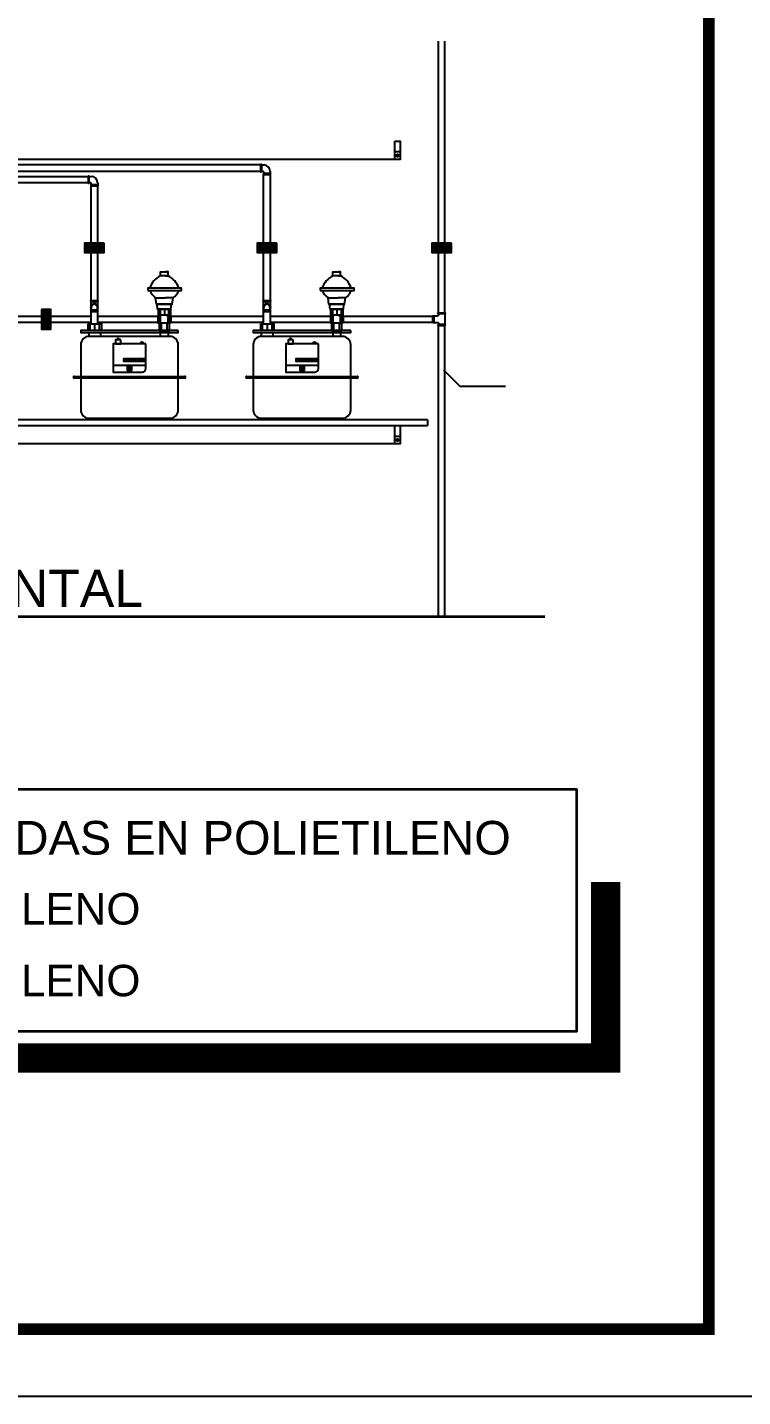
# Model space of a CAD drawing. Header units: feet. Extents: x 1019 to 2236, y -546 to 122.
# Drawn here: x 1124.14 to 1130.26, y -545.98 to -534.25 of the extents above; entities that cross this region are included whole.
import ezdxf

# ---------------------------------------------------------------- set-up
doc = ezdxf.new("R2010")
doc.units = ezdxf.units.FT
doc.header["$LTSCALE"] = 0.05
doc.header["$MEASUREMENT"] = 0
doc.linetypes.add('ACAD_ISO14W100', pattern=[25.5, 12, -3, 0.5, -3, 0.5, -3, 0.5, -3])
doc.linetypes.add('HIDDEN', pattern=[9.525, 6.35, -3.175])
for name, color, linetype, lineweight in [('AGUA POTABLE', 5, 'HIDDEN', 35), ('GAS', 6, 'ACAD_ISO14W100', 35), ('None', 7, 'Continuous', 5)]:
    doc.layers.add(name, color=color, linetype=linetype, lineweight=lineweight)
for name, color, linetype in [('GLP', 30, 'Continuous'), ('MARCO', 1, 'Continuous'), ('MUED', 8, 'Continuous'), ('TEXTM', 2, 'Continuous'), ('TEXXT', 2, 'Continuous')]:
    doc.layers.add(name, color=color, linetype=linetype)
doc.styles.add('arial', font='arial.ttf', dxfattribs={"height": 0.16})
doc.styles.add('DAMIAN', font='arial.ttf', dxfattribs={"height": 0.12})
doc.styles.add('R120', font='arial.ttf', dxfattribs={"height": 0.24})

# ---------------------------------------------------------------- blocks, each defined once
blk = doc.blocks.new('gdfhgfhhf')
h = blk.add_hatch(color=256)
h.paths.add_polyline_path([(1460.93, -416.98), (1460.89, -417.13), (1460.98, -417.24), (1461.13, -417.24), (1461.23, -417.13), (1461.19, -416.98), (1461.06, -416.92)])
h.paths.add_polyline_path([(1461.13, -417.08, -1), (1460.98, -417.08, -1)], flags=0)
h.paths.add_polyline_path([(1460.98, -417.08, 1), (1461.13, -417.08, 1)], flags=16)
h = blk.add_hatch(color=256)
h.paths.add_polyline_path([(1463.35, -416.98), (1463.22, -416.92), (1463.08, -416.98), (1463.05, -417.13), (1463.14, -417.24), (1463.29, -417.24), (1463.39, -417.13)])
h.paths.add_polyline_path([(1463.29, -417.08, -1), (1463.14, -417.08, -1)], flags=0)
h.paths.add_polyline_path([(1463.14, -417.08, 1), (1463.29, -417.08, 1)], flags=16)
at = {"layer": 'MUED'}
h = blk.add_hatch(color=254, dxfattribs=at)
h.paths.add_polyline_path([(1461.54, -416.37), (1460.64, -416.37), (1460.64, -417.79), (1461.54, -417.79)])
h.paths.add_polyline_path([(1461.19, -416.98), (1461.23, -417.13), (1461.13, -417.24), (1460.98, -417.24), (1460.89, -417.13), (1460.93, -416.98), (1461.06, -416.92)], flags=16)
h.paths.add_polyline_path([(1461.13, -417.08, -1), (1460.98, -417.08, -1)], flags=0)
blk.add_hatch(color=256, dxfattribs=at).paths.add_polyline_path([(1461.54, -417.79), (1462.73, -417.79), (1462.73, -416.37), (1461.54, -416.37)])
h = blk.add_hatch(color=254, dxfattribs=at)
h.paths.add_polyline_path([(1462.74, -416.37), (1463.63, -416.37), (1463.63, -417.79), (1462.74, -417.79)])
h.paths.add_polyline_path([(1463.08, -416.98), (1463.05, -417.13), (1463.14, -417.24), (1463.29, -417.24), (1463.39, -417.13), (1463.35, -416.98), (1463.22, -416.92)], flags=16)
h.paths.add_polyline_path([(1463.14, -417.08, 1), (1463.29, -417.08, 1)], flags=0)
at = {"layer": 'GLP', "color": 7}
for points in [[(1460.64, -416.37), (1463.63, -416.37), (1463.63, -417.79), (1460.64, -417.79)], [(1461.06, -416.92), (1461.19, -416.98), (1461.23, -417.13), (1461.13, -417.24), (1460.98, -417.24), (1460.89, -417.13), (1460.93, -416.98)], [(1461.54, -416.37), (1462.73, -416.37), (1462.73, -417.79), (1461.54, -417.79)], [(1463.22, -416.92), (1463.08, -416.98), (1463.05, -417.13), (1463.14, -417.24), (1463.29, -417.24), (1463.39, -417.13), (1463.35, -416.98)]]:
    blk.add_lwpolyline(points, close=True, dxfattribs=at)
for centre in [(1461.06, -417.08), (1463.22, -417.08)]:
    blk.add_circle(centre, 0.0748, dxfattribs=at)

msp = doc.modelspace()

# ---------------------------------------------------------------- hatches: boundary and pattern name
h = msp.add_hatch(color=256)
h.paths.add_polyline_path([(1124.643, -536.135), (1124.651, -536.131), (1124.658, -536.135), (1124.66, -536.143), (1124.655, -536.15), (1124.647, -536.15), (1124.641, -536.143)])
h.paths.add_polyline_path([(1124.647, -536.14, 1), (1124.655, -536.14, 1)], flags=0)
h.paths.add_polyline_path([(1124.655, -536.14, -1), (1124.647, -536.14, -1)], flags=16)
h = msp.add_hatch(color=256)
h.paths.add_polyline_path([(1124.78, -536.135), (1124.782, -536.143), (1124.776, -536.15), (1124.768, -536.15), (1124.763, -536.143), (1124.765, -536.135), (1124.772, -536.131)])
h.paths.add_polyline_path([(1124.768, -536.14, 1), (1124.777, -536.14, 1)], flags=0)
h.paths.add_polyline_path([(1124.768, -536.14, -1), (1124.777, -536.14, -1)], flags=16)
h = msp.add_hatch(color=256)
h.paths.add_polyline_path([(1126.121, -536.134), (1126.128, -536.13), (1126.136, -536.134), (1126.138, -536.142), (1126.133, -536.149), (1126.124, -536.149), (1126.119, -536.142)])
h.paths.add_polyline_path([(1126.124, -536.139, 1), (1126.133, -536.139, 1)], flags=0)
h.paths.add_polyline_path([(1126.133, -536.139, -1), (1126.124, -536.139, -1)], flags=16)
h = msp.add_hatch(color=256)
h.paths.add_polyline_path([(1126.257, -536.134), (1126.259, -536.142), (1126.254, -536.149), (1126.246, -536.149), (1126.24, -536.142), (1126.242, -536.134), (1126.25, -536.13)])
h.paths.add_polyline_path([(1126.246, -536.139, 1), (1126.254, -536.139, 1)], flags=0)
h.paths.add_polyline_path([(1126.246, -536.139, -1), (1126.254, -536.139, -1)], flags=16)
h = msp.add_hatch(color=256)
h.paths.add_polyline_path([(1124.294, -536.685), (1124.302, -536.683), (1124.308, -536.688), (1124.308, -536.697), (1124.302, -536.702), (1124.294, -536.7), (1124.29, -536.693)])
h.paths.add_polyline_path([(1124.295, -536.693, 1), (1124.303, -536.693, 1)], flags=0)
h.paths.add_polyline_path([(1124.303, -536.693, -1), (1124.295, -536.693, -1)], flags=16)
h = msp.add_hatch(color=256)
h.paths.add_polyline_path([(1124.294, -536.822), (1124.29, -536.814), (1124.294, -536.807), (1124.302, -536.805), (1124.308, -536.81), (1124.308, -536.818), (1124.302, -536.823)])
h.paths.add_polyline_path([(1124.299, -536.818, 1), (1124.299, -536.81, 1)], flags=0)
h.paths.add_polyline_path([(1124.299, -536.81, -1), (1124.299, -536.818, -1)], flags=16)
at = {"layer": 'MUED'}
h = msp.add_hatch(color=254, dxfattribs=at)
h.paths.add_polyline_path([(1124.678, -536.101), (1124.627, -536.101), (1124.627, -536.18), (1124.678, -536.18)])
h.paths.add_polyline_path([(1124.658, -536.135), (1124.66, -536.143), (1124.655, -536.15), (1124.647, -536.15), (1124.641, -536.143), (1124.643, -536.135), (1124.651, -536.131)], flags=16)
h.paths.add_polyline_path([(1124.655, -536.14, -1), (1124.647, -536.14, -1)], flags=0)
for points in [[(1124.745, -536.18), (1124.679, -536.18), (1124.679, -536.101), (1124.745, -536.101)], [(1126.223, -536.179), (1126.156, -536.179), (1126.156, -536.1), (1126.223, -536.1)], [(1124.339, -536.72), (1124.339, -536.786), (1124.259, -536.786), (1124.259, -536.72)]]:
    msp.add_hatch(color=256, dxfattribs=at).paths.add_polyline_path(points)
h = msp.add_hatch(color=254, dxfattribs=at)
h.paths.add_polyline_path([(1124.745, -536.101), (1124.796, -536.101), (1124.796, -536.18), (1124.745, -536.18)])
h.paths.add_polyline_path([(1124.765, -536.135), (1124.763, -536.143), (1124.768, -536.15), (1124.776, -536.15), (1124.782, -536.143), (1124.78, -536.135), (1124.772, -536.131)], flags=16)
h.paths.add_polyline_path([(1124.768, -536.14, 1), (1124.777, -536.14, 1)], flags=0)
h = msp.add_hatch(color=254, dxfattribs=at)
h.paths.add_polyline_path([(1126.155, -536.1), (1126.105, -536.1), (1126.105, -536.179), (1126.155, -536.179)])
h.paths.add_polyline_path([(1126.136, -536.134), (1126.138, -536.142), (1126.133, -536.149), (1126.124, -536.149), (1126.119, -536.142), (1126.121, -536.134), (1126.128, -536.13)], flags=16)
h.paths.add_polyline_path([(1126.133, -536.139, -1), (1126.124, -536.139, -1)], flags=0)
h = msp.add_hatch(color=254, dxfattribs=at)
h.paths.add_polyline_path([(1126.223, -536.1), (1126.273, -536.1), (1126.273, -536.179), (1126.223, -536.179)])
h.paths.add_polyline_path([(1126.242, -536.134), (1126.24, -536.142), (1126.246, -536.149), (1126.254, -536.149), (1126.259, -536.142), (1126.257, -536.134), (1126.25, -536.13)], flags=16)
h.paths.add_polyline_path([(1126.246, -536.139, 1), (1126.254, -536.139, 1)], flags=0)
h = msp.add_hatch(color=254, dxfattribs=at)
h.paths.add_polyline_path([(1124.259, -536.72), (1124.259, -536.669), (1124.339, -536.669), (1124.339, -536.72)])
h.paths.add_polyline_path([(1124.294, -536.7), (1124.302, -536.702), (1124.308, -536.697), (1124.308, -536.688), (1124.302, -536.683), (1124.294, -536.685), (1124.29, -536.693)], flags=16)
h.paths.add_polyline_path([(1124.303, -536.693, 1), (1124.295, -536.693, 1)], flags=0)
h = msp.add_hatch(color=254, dxfattribs=at)
h.paths.add_polyline_path([(1124.259, -536.787), (1124.259, -536.837), (1124.339, -536.837), (1124.339, -536.787)])
h.paths.add_polyline_path([(1124.294, -536.807), (1124.302, -536.805), (1124.308, -536.81), (1124.308, -536.818), (1124.302, -536.823), (1124.294, -536.822), (1124.29, -536.814)], flags=16)
h.paths.add_polyline_path([(1124.299, -536.81, -1), (1124.299, -536.818, -1)], flags=0)

# ---------------------------------------------------------------- linework, layer by layer
at = {"layer": 'AGUA POTABLE', "linetype": 'ByBlock'}
msp.add_line((1128.571, -539.301), (1116.615, -539.301), dxfattribs=at)
at = {"layer": 'GAS', "linetype": 'Continuous'}
msp.add_lwpolyline([(1115.95, -540.778), (1128.842, -540.778), (1128.842, -542.854), (1115.95, -542.854)], close=True, dxfattribs=at)
at = {"layer": 'GAS', "linetype": 'Continuous', "const_width": 0.252, "elevation": 0.108}
msp.add_lwpolyline([(1118.104, -543.08), (1129.091, -543.08), (1129.091, -541.574)], dxfattribs=at)
at = {"layer": 'GLP', "color": 8}
for p, q in [((1127.284, -535.382), (1123.769, -535.382)), ((1127.284, -537.82), (1123.564, -537.82))]:
    msp.add_line(p, q, dxfattribs=at)
at = {"layer": 'GLP', "color": 0}
for p, q in [((1127.307, -535.348), (1127.297, -535.348)), ((1127.307, -535.349), (1127.297, -535.349)), ((1127.307, -535.338), (1127.307, -535.348)), ((1127.307, -535.349), (1127.307, -535.359)), ((1127.308, -535.338), (1127.308, -535.348)), ((1127.319, -535.348), (1127.308, -535.348)), ((1127.319, -535.349), (1127.308, -535.349)), ((1127.308, -535.349), (1127.308, -535.359)), ((1125.278, -536.716), (1125.278, -536.666)), ((1125.314, -536.716), (1125.314, -536.666)), ((1125.349, -536.716), (1125.349, -536.666)), ((1126.755, -536.716), (1126.755, -536.666)), ((1126.791, -536.716), (1126.791, -536.666)), ((1126.827, -536.716), (1126.827, -536.666)), ((1125.286, -536.849), (1125.286, -536.785)), ((1125.334, -536.849), (1125.334, -536.785)), ((1126.763, -536.849), (1126.763, -536.785)), ((1126.811, -536.849), (1126.811, -536.785)), ((1124.675, -536.849), (1124.675, -536.792)), ((1124.715, -536.849), (1124.715, -536.792)), ((1124.755, -536.849), (1124.755, -536.792)), ((1126.152, -536.849), (1126.152, -536.792)), ((1126.193, -536.849), (1126.193, -536.792)), ((1126.233, -536.849), (1126.233, -536.792)), ((1125.152, -537.149), (1124.872, -537.149)), ((1126.63, -537.149), (1126.35, -537.149)), ((1127.564, -537.614), (1127.564, -537.663)), ((1127.307, -537.785), (1127.297, -537.785)), ((1127.307, -537.786), (1127.297, -537.786)), ((1127.307, -537.775), (1127.307, -537.785)), ((1127.307, -537.786), (1127.307, -537.797)), ((1127.308, -537.775), (1127.308, -537.785)), ((1127.319, -537.785), (1127.308, -537.785)), ((1127.319, -537.786), (1127.308, -537.786)), ((1127.308, -537.786), (1127.308, -537.797))]:
    msp.add_line(p, q, dxfattribs=at)
at = {"layer": 'GLP'}
for p, q in [((1124.739, -536.601), (1124.684, -536.601)), ((1126.217, -536.601), (1126.161, -536.601)), ((1125.265, -536.78), (1125.265, -536.724)), ((1125.279, -536.78), (1125.265, -536.78)), ((1125.279, -536.785), (1125.279, -536.716)), ((1125.342, -536.785), (1125.342, -536.716)), ((1125.355, -536.78), (1125.342, -536.78)), ((1125.355, -536.78), (1125.355, -536.724)), ((1126.743, -536.78), (1126.743, -536.724)), ((1126.756, -536.78), (1126.743, -536.78)), ((1126.756, -536.785), (1126.756, -536.716)), ((1126.819, -536.785), (1126.819, -536.716)), ((1126.833, -536.78), (1126.819, -536.78)), ((1126.833, -536.78), (1126.833, -536.724)), ((1127.713, -536.706), (1127.658, -536.706)), ((1127.713, -536.706), (1127.713, -536.796)), ((1127.713, -536.796), (1127.658, -536.796))]:
    msp.add_line(p, q, dxfattribs=at)
for points in [[(1127.658, -536.696), (1127.658, -534.369)], [(1127.713, -536.696), (1127.713, -534.369)], [(1126.135, -535.429), (1123.769, -535.429)], [(1126.135, -535.485), (1123.769, -535.485)], [(1126.145, -535.429), (1126.14, -535.426)], [(1126.145, -535.485), (1126.14, -535.488)], [(1126.158, -535.485), (1126.145, -535.485), (1126.145, -535.429), (1126.162, -535.429)], [(1126.216, -535.485), (1126.217, -535.485), (1126.217, -535.502), (1126.162, -535.502), (1126.162, -535.491)], [(1123.769, -535.528), (1124.657, -535.528)], [(1124.657, -535.583), (1123.769, -535.583)], [(1124.663, -535.525), (1124.667, -535.528)], [(1124.667, -535.583), (1124.663, -535.586)], [(1124.68, -535.583), (1124.667, -535.583), (1124.667, -535.528), (1124.685, -535.528)], [(1124.682, -535.605), (1124.685, -535.6)], [(1124.684, -536.591), (1124.684, -535.61)], [(1124.739, -535.583), (1124.74, -535.583), (1124.74, -535.6), (1124.685, -535.6), (1124.685, -535.589)], [(1124.739, -535.61), (1124.739, -536.591)], [(1124.74, -535.6), (1124.743, -535.605)], [(1126.159, -535.506), (1126.162, -535.502)], [(1126.161, -536.591), (1126.161, -535.512)], [(1126.217, -535.502), (1126.22, -535.506)], [(1126.217, -535.512), (1126.217, -536.591)], [(1124.681, -536.596), (1124.684, -536.601)], [(1124.684, -536.65), (1124.681, -536.65), (1124.681, -536.644), (1124.684, -536.644)], [(1124.684, -536.644), (1124.684, -536.601)], [(1124.738, -536.65), (1124.739, -536.65), (1124.739, -536.675), (1124.684, -536.675), (1124.684, -536.656)], [(1124.685, -536.65), (1124.684, -536.65), (1124.684, -536.675), (1124.739, -536.675), (1124.739, -536.656)], [(1124.739, -536.601), (1124.742, -536.596)], [(1124.739, -536.601), (1124.739, -536.644)], [(1124.739, -536.644), (1124.742, -536.644), (1124.742, -536.65), (1124.739, -536.65)], [(1126.158, -536.596), (1126.161, -536.601)], [(1126.161, -536.65), (1126.158, -536.65), (1126.158, -536.644), (1126.161, -536.644)], [(1126.161, -536.644), (1126.161, -536.601)], [(1126.215, -536.65), (1126.217, -536.65), (1126.217, -536.675), (1126.161, -536.675), (1126.161, -536.656)], [(1126.162, -536.65), (1126.161, -536.65), (1126.161, -536.675), (1126.217, -536.675), (1126.217, -536.656)], [(1126.217, -536.601), (1126.22, -536.596)], [(1126.217, -536.601), (1126.217, -536.644)], [(1126.217, -536.644), (1126.22, -536.644), (1126.22, -536.65), (1126.217, -536.65)], [(1123.888, -536.724), (1124.259, -536.724)], [(1124.259, -536.78), (1123.888, -536.78)], [(1124.339, -536.724), (1124.684, -536.724)], [(1124.684, -536.78), (1124.339, -536.78)], [(1124.681, -536.679), (1124.684, -536.675)], [(1124.684, -536.792), (1124.684, -536.685)], [(1124.739, -536.675), (1124.742, -536.679)], [(1124.739, -536.685), (1124.739, -536.792)], [(1124.739, -536.724), (1125.255, -536.724)], [(1125.255, -536.78), (1124.739, -536.78)], [(1125.261, -536.721), (1125.265, -536.724)], [(1125.265, -536.78), (1125.261, -536.783)], [(1125.359, -536.721), (1125.355, -536.724)], [(1125.355, -536.78), (1125.359, -536.783)], [(1125.365, -536.724), (1126.161, -536.724)], [(1126.161, -536.78), (1125.365, -536.78)], [(1126.158, -536.679), (1126.161, -536.675)], [(1126.161, -536.792), (1126.161, -536.685)], [(1126.216, -536.685), (1126.216, -536.792)], [(1126.216, -536.724), (1126.733, -536.724)], [(1126.733, -536.78), (1126.216, -536.78)], [(1126.217, -536.675), (1126.22, -536.679)], [(1126.738, -536.721), (1126.743, -536.724)], [(1126.743, -536.78), (1126.738, -536.783)], [(1126.837, -536.721), (1126.833, -536.724)], [(1126.833, -536.78), (1126.837, -536.783)], [(1126.843, -536.724), (1127.61, -536.724)], [(1127.61, -536.78), (1126.843, -536.78)], [(1127.62, -536.724), (1127.616, -536.721)], [(1127.616, -536.782), (1127.62, -536.779)], [(1127.655, -536.702), (1127.658, -536.706)], [(1127.713, -536.706), (1127.716, -536.702)], [(1127.655, -536.801), (1127.658, -536.796)], [(1127.658, -539.301), (1127.658, -536.806)], [(1127.713, -536.796), (1127.716, -536.801)], [(1127.713, -539.301), (1127.713, -536.806)]]:
    msp.add_lwpolyline(points, dxfattribs=at)
at = {"layer": 'GLP', "color": 0}
for points in [[(1127.284, -535.226), (1127.331, -535.226), (1127.331, -535.382), (1127.284, -535.382)], [(1127.331, -535.382), (1127.284, -535.382), (1127.284, -535.315), (1127.331, -535.315)], [(1125.168, -536.505), (1125.459, -536.505), (1125.459, -536.485), (1125.168, -536.485)], [(1126.646, -536.505), (1126.936, -536.505), (1126.936, -536.485), (1126.646, -536.485)], [(1125.354, -536.785), (1125.266, -536.785), (1125.266, -536.849), (1125.354, -536.849)], [(1126.832, -536.785), (1126.744, -536.785), (1126.744, -536.849), (1126.832, -536.849)], [(1125.43, -536.849), (1124.595, -536.849), (1124.595, -536.865), (1125.43, -536.865)], [(1124.659, -536.792), (1124.771, -536.792), (1124.771, -536.849), (1124.659, -536.849)], [(1126.907, -536.849), (1126.072, -536.849), (1126.072, -536.865), (1126.907, -536.865)], [(1126.137, -536.792), (1126.248, -536.792), (1126.248, -536.849), (1126.137, -536.849)], [(1124.937, -536.927), (1124.893, -536.927), (1124.893, -536.963), (1124.937, -536.963)], [(1126.415, -536.927), (1126.371, -536.927), (1126.371, -536.963), (1126.415, -536.963)], [(1125.144, -537.09), (1124.961, -537.09), (1124.961, -537.111), (1125.144, -537.111)], [(1125.042, -537.09), (1125.022, -537.09), (1125.022, -537.111), (1125.042, -537.111)], [(1125.062, -537.09), (1125.042, -537.09), (1125.042, -537.111), (1125.062, -537.111)], [(1125.083, -537.09), (1125.062, -537.09), (1125.062, -537.111), (1125.083, -537.111)], [(1125.103, -537.09), (1125.083, -537.09), (1125.083, -537.111), (1125.103, -537.111)], [(1125.123, -537.09), (1125.103, -537.09), (1125.103, -537.111), (1125.123, -537.111)], [(1125.144, -537.09), (1125.123, -537.09), (1125.123, -537.111), (1125.144, -537.111)], [(1126.621, -537.09), (1126.438, -537.09), (1126.438, -537.111), (1126.621, -537.111)], [(1126.52, -537.09), (1126.499, -537.09), (1126.499, -537.111), (1126.52, -537.111)], [(1126.54, -537.09), (1126.52, -537.09), (1126.52, -537.111), (1126.54, -537.111)], [(1126.56, -537.09), (1126.54, -537.09), (1126.54, -537.111), (1126.56, -537.111)], [(1126.581, -537.09), (1126.56, -537.09), (1126.56, -537.111), (1126.581, -537.111)], [(1126.601, -537.09), (1126.581, -537.09), (1126.581, -537.111), (1126.601, -537.111)], [(1126.621, -537.09), (1126.601, -537.09), (1126.601, -537.111), (1126.621, -537.111)], [(1125.032, -537.149), (1124.992, -537.149), (1124.992, -537.189), (1125.032, -537.189)], [(1126.51, -537.149), (1126.47, -537.149), (1126.47, -537.189), (1126.51, -537.189)], [(1127.284, -537.663), (1127.331, -537.663), (1127.331, -537.82), (1127.284, -537.82)], [(1127.331, -537.82), (1127.284, -537.82), (1127.284, -537.752), (1127.331, -537.752)]]:
    msp.add_lwpolyline(points, close=True, dxfattribs=at)
at = {"layer": 'GLP'}
for points in [[(1126.135, -535.426), (1126.135, -535.488), (1126.14, -535.488), (1126.14, -535.426)], [(1124.657, -535.525), (1124.657, -535.586), (1124.663, -535.586), (1124.663, -535.525)], [(1124.682, -535.61), (1124.743, -535.61), (1124.743, -535.605), (1124.682, -535.605)], [(1126.159, -535.512), (1126.22, -535.512), (1126.22, -535.506), (1126.159, -535.506)], [(1124.681, -536.591), (1124.742, -536.591), (1124.742, -536.596), (1124.681, -536.596)], [(1126.158, -536.591), (1126.22, -536.591), (1126.22, -536.596), (1126.158, -536.596)], [(1124.681, -536.685), (1124.742, -536.685), (1124.742, -536.679), (1124.681, -536.679)], [(1125.255, -536.721), (1125.255, -536.783), (1125.261, -536.783), (1125.261, -536.721)], [(1125.365, -536.721), (1125.365, -536.783), (1125.359, -536.783), (1125.359, -536.721)], [(1126.158, -536.685), (1126.22, -536.685), (1126.22, -536.679), (1126.158, -536.679)], [(1126.733, -536.721), (1126.733, -536.783), (1126.738, -536.783), (1126.738, -536.721)], [(1126.843, -536.721), (1126.843, -536.783), (1126.837, -536.783), (1126.837, -536.721)], [(1127.61, -536.782), (1127.61, -536.721), (1127.616, -536.721), (1127.616, -536.782)], [(1127.655, -536.696), (1127.716, -536.696), (1127.716, -536.702), (1127.655, -536.702)], [(1124.666, -536.865), (1124.763, -536.865), (1124.763, -536.898), (1124.666, -536.898)], [(1125.279, -536.865), (1125.342, -536.865), (1125.342, -536.898), (1125.279, -536.898)], [(1126.143, -536.865), (1126.24, -536.865), (1126.24, -536.898), (1126.143, -536.898)], [(1126.756, -536.865), (1126.819, -536.865), (1126.819, -536.898), (1126.756, -536.898)], [(1127.655, -536.806), (1127.716, -536.806), (1127.716, -536.801), (1127.655, -536.801)]]:
    msp.add_lwpolyline(points, close=True, dxfattribs=at)
at = {"layer": 'GLP', "color": 7}
for points in [[(1124.796, -536.101), (1124.627, -536.101), (1124.627, -536.18), (1124.796, -536.18)], [(1124.651, -536.131), (1124.658, -536.135), (1124.66, -536.143), (1124.655, -536.15), (1124.647, -536.15), (1124.641, -536.143), (1124.643, -536.135)], [(1124.745, -536.101), (1124.679, -536.101), (1124.679, -536.18), (1124.745, -536.18)], [(1124.772, -536.131), (1124.765, -536.135), (1124.763, -536.143), (1124.768, -536.15), (1124.776, -536.15), (1124.782, -536.143), (1124.78, -536.135)], [(1126.273, -536.1), (1126.105, -536.1), (1126.105, -536.179), (1126.273, -536.179)], [(1126.128, -536.13), (1126.136, -536.134), (1126.138, -536.142), (1126.133, -536.149), (1126.124, -536.149), (1126.119, -536.142), (1126.121, -536.134)], [(1126.223, -536.1), (1126.156, -536.1), (1126.156, -536.179), (1126.223, -536.179)], [(1126.25, -536.13), (1126.242, -536.134), (1126.24, -536.142), (1126.246, -536.149), (1126.254, -536.149), (1126.259, -536.142), (1126.257, -536.134)], [(1124.259, -536.669), (1124.259, -536.837), (1124.339, -536.837), (1124.339, -536.669)], [(1124.259, -536.72), (1124.259, -536.786), (1124.339, -536.786), (1124.339, -536.72)], [(1124.29, -536.693), (1124.294, -536.7), (1124.302, -536.702), (1124.308, -536.697), (1124.308, -536.688), (1124.302, -536.683), (1124.294, -536.685)], [(1124.29, -536.814), (1124.294, -536.807), (1124.302, -536.805), (1124.308, -536.81), (1124.308, -536.818), (1124.302, -536.823), (1124.294, -536.822)]]:
    msp.add_lwpolyline(points, close=True, dxfattribs=at)
at = {"layer": 'GLP', "color": 0}
for points in [[(1125.343, -536.381), (1125.277, -536.381), (1125.277, -536.345), (1125.343, -536.345)], [(1125.321, -536.381), (1125.343, -536.381), (1125.343, -536.345), (1125.321, -536.345)], [(1126.821, -536.381), (1126.755, -536.381), (1126.755, -536.345), (1126.821, -536.345)], [(1126.799, -536.381), (1126.821, -536.381), (1126.821, -536.345), (1126.799, -536.345)], [(1125.321, -536.622), (1125.243, -536.622), (1125.235, -536.569), (1125.321, -536.569)], [(1125.321, -536.666), (1125.253, -536.666), (1125.249, -536.622), (1125.321, -536.622)], [(1125.366, -536.716), (1125.26, -536.716), (1125.26, -536.666), (1125.366, -536.666)], [(1125.321, -536.622), (1125.377, -536.622), (1125.385, -536.569), (1125.321, -536.569)], [(1125.321, -536.666), (1125.367, -536.666), (1125.371, -536.622), (1125.321, -536.622)], [(1125.324, -536.716), (1125.366, -536.716), (1125.366, -536.666), (1125.324, -536.666)], [(1126.799, -536.622), (1126.72, -536.622), (1126.713, -536.569), (1126.799, -536.569)], [(1126.799, -536.666), (1126.731, -536.666), (1126.726, -536.622), (1126.799, -536.622)], [(1126.843, -536.716), (1126.738, -536.716), (1126.738, -536.666), (1126.843, -536.666)], [(1126.799, -536.622), (1126.855, -536.622), (1126.862, -536.569), (1126.799, -536.569)], [(1126.799, -536.666), (1126.845, -536.666), (1126.849, -536.622), (1126.799, -536.622)], [(1126.801, -536.716), (1126.843, -536.716), (1126.843, -536.666), (1126.801, -536.666)], [(1124.539, -537.242), (1125.485, -537.242)], [(1125.485, -537.257), (1124.539, -537.257)], [(1126.017, -537.242), (1126.963, -537.242)], [(1126.963, -537.257), (1126.017, -537.257)], [(1128.234, -537.327), (1127.845, -537.327), (1127.706, -537.189)], [(1127.564, -537.614), (1117.992, -537.614)], [(1117.992, -537.663), (1127.564, -537.663)]]:
    msp.add_lwpolyline(points, dxfattribs=at)
at = {"layer": 'GLP'}
for points in [[(1125.279, -536.724, -0.095292), (1125.277, -536.724), (1125.265, -536.724)], [(1125.355, -536.724), (1125.344, -536.724, -0.089539), (1125.342, -536.724, -0.089539)], [(1126.756, -536.724, -0.095292), (1126.754, -536.724), (1126.743, -536.724)], [(1126.833, -536.724), (1126.821, -536.724, -0.089539), (1126.819, -536.724, -0.089539)], [(1127.658, -536.706), (1127.658, -536.718, -0.414214), (1127.652, -536.724), (1127.62, -536.724), (1127.62, -536.779), (1127.652, -536.779, -0.414214), (1127.658, -536.785), (1127.658, -536.796)]]:
    msp.add_lwpolyline(points, format="xyb", dxfattribs=at)
at = {"layer": 'GLP', "color": 0}
for points in [[(1125.43, -537.242), (1125.43, -536.969, 0.414214), (1125.359, -536.898), (1124.666, -536.898, 0.414214), (1124.595, -536.969), (1124.595, -537.242)], [(1126.907, -537.242), (1126.907, -536.969, 0.414214), (1126.836, -536.898), (1126.143, -536.898, 0.414214), (1126.072, -536.969), (1126.072, -537.242)], [(1124.595, -537.257), (1124.595, -537.53, 0.414214), (1124.666, -537.6), (1125.359, -537.6, 0.414214), (1125.43, -537.53), (1125.43, -537.257)], [(1126.072, -537.257), (1126.072, -537.53, 0.414214), (1126.143, -537.6), (1126.836, -537.6, 0.414214), (1126.907, -537.53), (1126.907, -537.257)]]:
    msp.add_lwpolyline(points, format="xyb", dxfattribs=at)
for points in [[(1125.152, -536.963), (1124.872, -536.963), (1124.872, -537.204), (1125.123, -537.204, 0.414214), (1125.152, -537.174)], [(1126.63, -536.963), (1126.35, -536.963), (1126.35, -537.204), (1126.6, -537.204, 0.414214), (1126.63, -537.174)]]:
    msp.add_lwpolyline(points, format="xyb", close=True, dxfattribs=at)
at = {"layer": 'GLP', "color": 1}
for points in [[(1124.981, -537.09), (1124.961, -537.09), (1124.961, -537.111), (1124.981, -537.111)], [(1125.002, -537.09), (1124.981, -537.09), (1124.981, -537.111), (1125.002, -537.111)], [(1125.022, -537.09), (1125.002, -537.09), (1125.002, -537.111), (1125.022, -537.111)], [(1126.459, -537.09), (1126.438, -537.09), (1126.438, -537.111), (1126.459, -537.111)], [(1126.479, -537.09), (1126.459, -537.09), (1126.459, -537.111), (1126.479, -537.111)], [(1126.499, -537.09), (1126.479, -537.09), (1126.479, -537.111), (1126.499, -537.111)]]:
    msp.add_lwpolyline(points, close=True, dxfattribs=at)
at = {"layer": 'GLP', "color": 0}
for centre, radius in [((1127.308, -535.348), 0.0109), ((1125.012, -537.169), 0.00836), ((1126.49, -537.169), 0.00836), ((1127.308, -537.786), 0.0109)]:
    msp.add_circle(centre, radius, dxfattribs=at)
at = {"layer": 'GLP', "color": 7}
for centre in [(1124.651, -536.14), (1124.772, -536.14), (1126.128, -536.139), (1126.25, -536.139), (1124.299, -536.693), (1124.299, -536.814)]:
    msp.add_circle(centre, 0.0042, dxfattribs=at)
at = {"layer": 'GLP'}
for centre, radius, start, end in [((1126.155, -535.491), 0.00716, 359.5522, 68.0009), ((1126.161, -535.485), 0.0556, 0.3002, 88.6241), ((1124.677, -535.59), 0.00716, 359.5522, 68.0009), ((1124.683, -535.583), 0.0556, 0.3002, 88.6241), ((1124.711, -536.644), 0.0272, 347.5869, 192.4131), ((1124.711, -536.65), 0.0266, 0.0596, 179.9404), ((1126.189, -536.644), 0.0272, 347.5869, 192.4131), ((1126.189, -536.65), 0.0266, 0.0596, 179.9404)]:
    msp.add_arc(centre, radius, start, end, dxfattribs=at)
at = {"layer": 'GLP', "color": 0}
for centre, radius, start, end in [((1125.352, -536.538), 0.174, 115.4335, 162.2782), ((1125.266, -536.54), 0.177, 18.0096, 64.1662), ((1126.829, -536.538), 0.174, 115.4335, 162.2782), ((1126.744, -536.54), 0.177, 18.0096, 64.1662), ((1125.299, -536.468), 0.118, 197.8168, 237.3549), ((1125.321, -536.469), 0.118, 302.6451, 342.1832), ((1126.777, -536.468), 0.118, 197.8168, 237.3549), ((1126.799, -536.469), 0.118, 302.6451, 342.1832), ((1124.915, -536.927), 0.00919, 0, 180), ((1125.119, -536.963), 0.0155, 0, 180), ((1126.392, -536.927), 0.00919, 0, 180), ((1126.597, -536.963), 0.0155, 0, 180), ((1124.539, -537.249), 0.00782, 90, 270), ((1125.485, -537.249), 0.00782, 270, 90), ((1126.017, -537.249), 0.00782, 90, 270), ((1126.963, -537.249), 0.00782, 270, 90)]:
    msp.add_arc(centre, radius, start, end, dxfattribs=at)
at = {"layer": 'MARCO'}
msp.add_lwpolyline([(1053.536, -489.979), (1139.54, -489.979), (1139.54, -545.982), (1053.536, -545.982)], close=True, dxfattribs=at)
at = {"layer": 'MARCO', "const_width": 0.1}
msp.add_lwpolyline([(1129.976, -490.558), (1054.114, -490.558), (1054.114, -545.403), (1129.976, -545.403)], close=True, dxfattribs=at)

# ---------------------------------------------------------------- block references
at = {"color": 3, "xscale": -0.05624999999997726, "yscale": 0.05624999999997726, "zscale": 0.05625000000000001}
msp.add_blockref('gdfhgfhhf', (1209.931, -512.679), dxfattribs=at)

# ---------------------------------------------------------------- texts
at = {"layer": 'None', "color": 7, "insert": (1117.266, -539.22), "char_height": 0.31717, "attachment_point": 7, "line_spacing_factor": 0.962448, "style": 'arial'}
msp.add_mtext('\\pi-2.108;DETALLE CONTADOR DE GLP VISTA FRONTAL', dxfattribs=at)
at = {"layer": 'TEXTM', "color": 4, "ltscale": 0.05, "style": 'R120'}
msp.add_text('EQUIVALENCIAS DE PULGADAS A MEDIDAS EN POLIETILENO', height=0.28826, dxfattribs=at).set_placement((1116.308, -541.338, 0.088))
at = {"layer": 'TEXXT', "char_height": 0.26907, "width": 5.42626, "attachment_point": 5, "style": 'DAMIAN'}
for s, insert in [('\\A1;  %%C15 POLIETILENO{\\fArial|b0|i0|c186|p34; }', (1123.362, -541.808)), ('\\A1;  %%C25 POLIETILENO{\\fArial|b0|i0|c186|p34; }', (1123.362, -542.422))]:
    msp.add_mtext(s, dxfattribs=dict(at, insert=insert))

doc.saveas('drawing.dxf')
